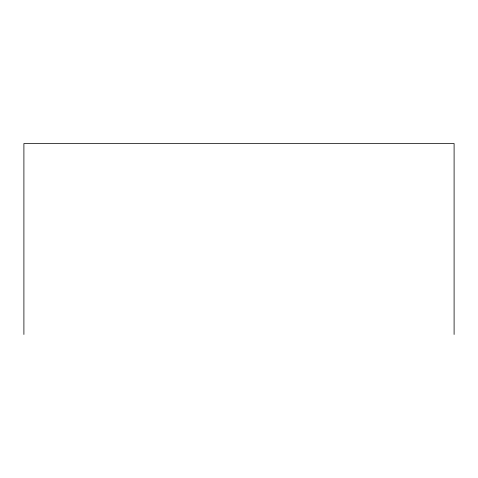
<?xml version="1.0" encoding="UTF-8"?>
<svg xmlns="http://www.w3.org/2000/svg" width="478" height="478" viewBox="0 0 478 478"><rect width="100%" height="100%" fill="white"/><g stroke="black" fill="none" stroke-linecap="round" stroke-linejoin="round"><path stroke-width="0.72" d="M454.1 334.469L454.1 143.531L23.9 143.531L23.9 334.469"/></g></svg>
